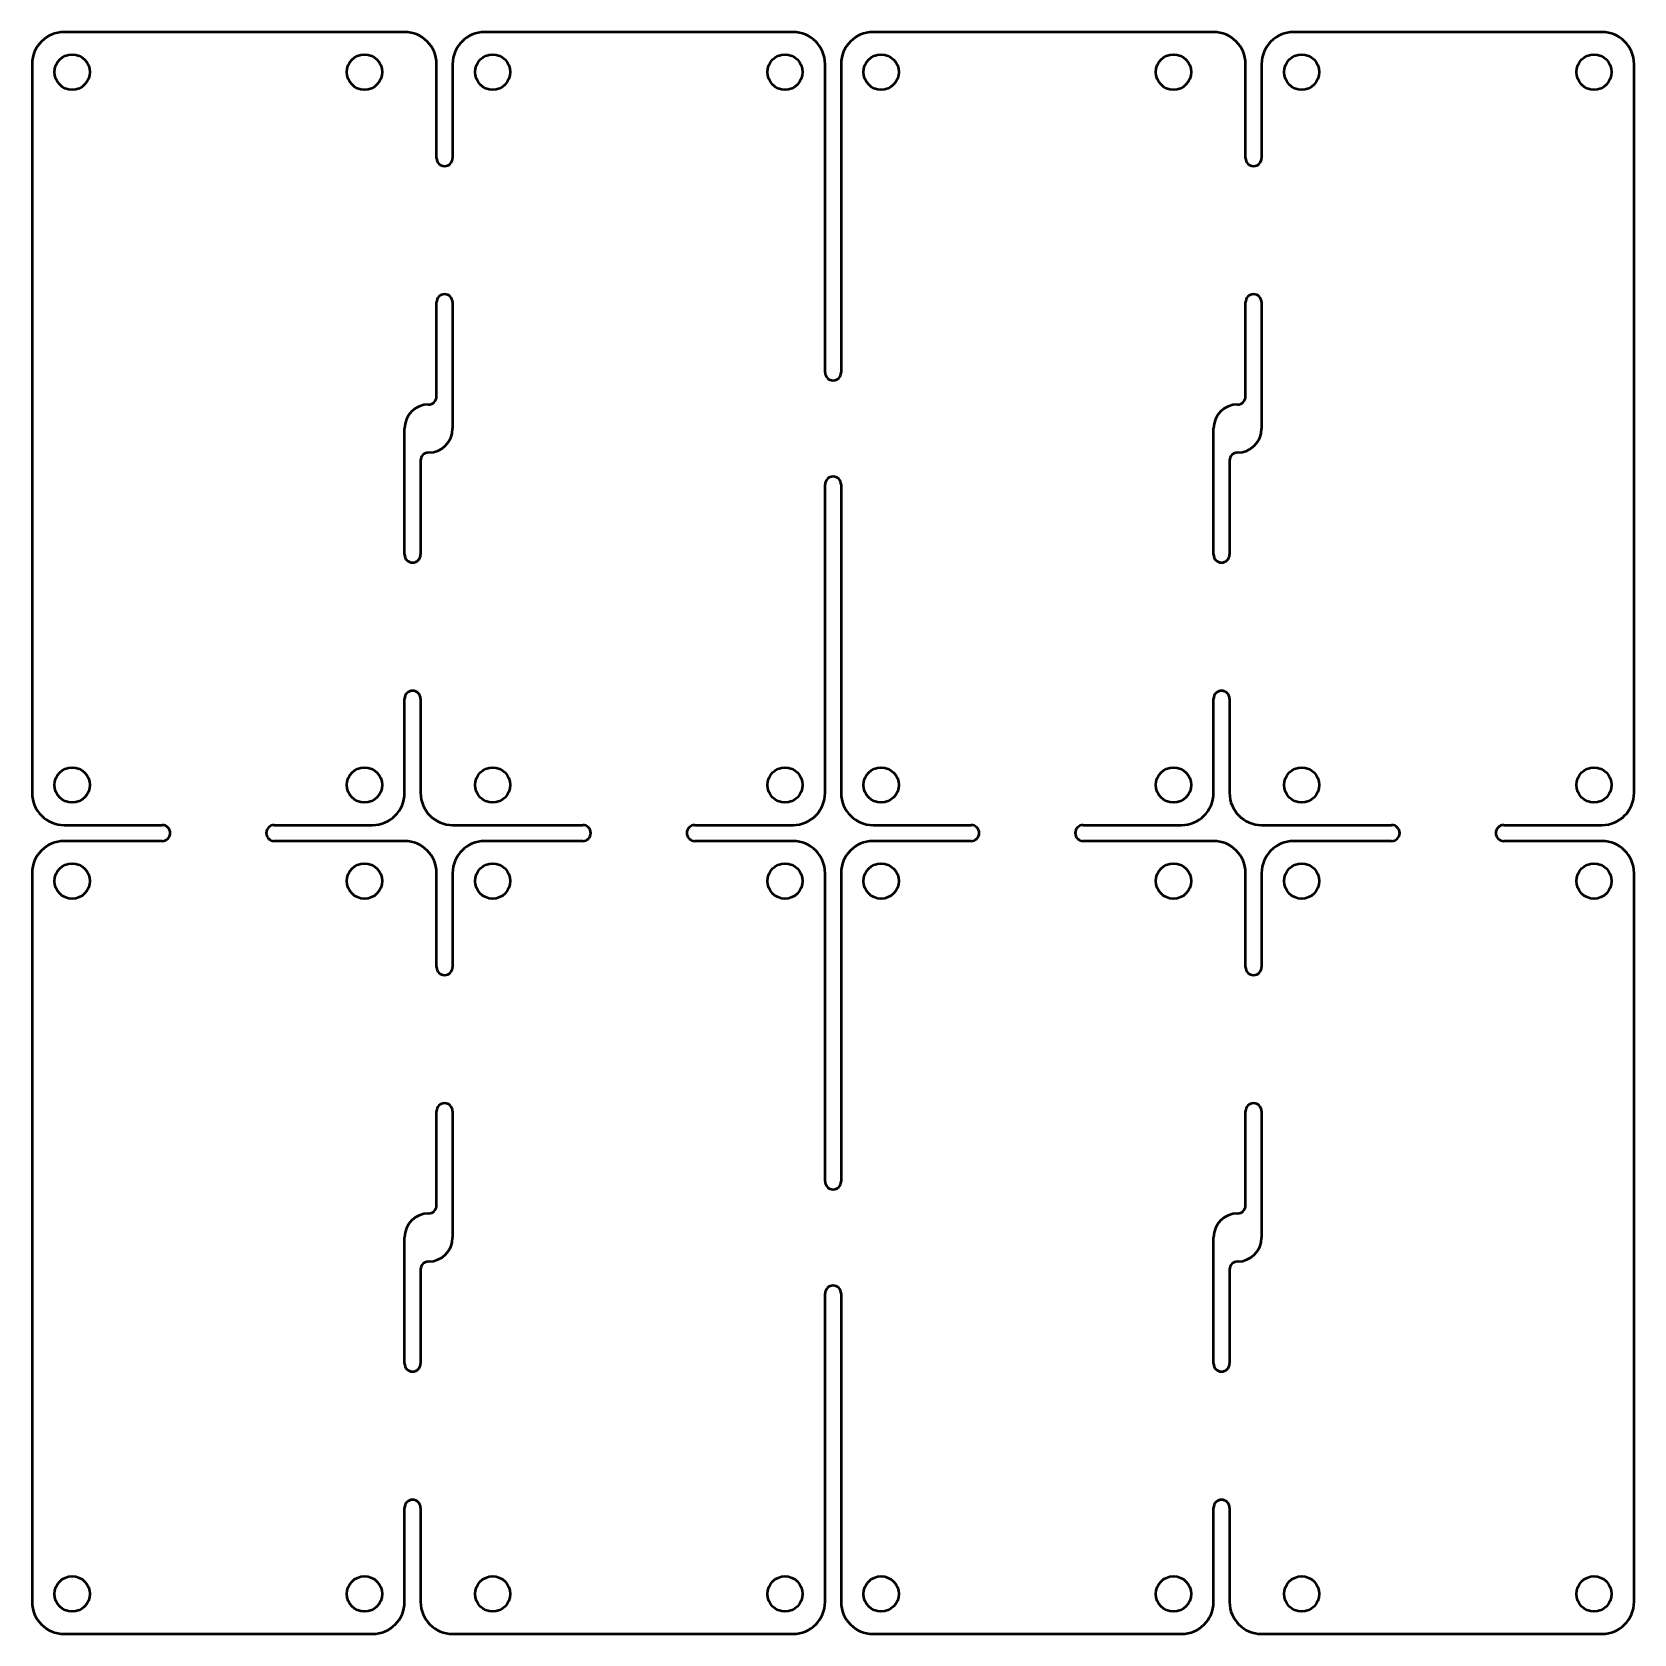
# Model space of a CAD drawing. Header units: millimetres. Extents: x 94.1 to 194.1, y 55.8 to 155.8.
import ezdxf

# ---------------------------------------------------------------- set-up
doc = ezdxf.new("R2010")
doc.units = ezdxf.units.MM
doc.layers.add('Visible (ISO)', color=7, linetype='Continuous', lineweight=50)

msp = doc.modelspace()

# ---------------------------------------------------------------- linework, layer by layer
at = {"layer": 'Visible (ISO)'}
for p, q in [((117.36, 155.79), (96.11, 155.79)), ((141.61, 155.79), (122.36, 155.79)), ((167.86, 155.79), (146.61, 155.79)), ((192.11, 155.79), (172.86, 155.79)), ((94.11, 153.79), (94.11, 108.29)), ((119.36, 147.92), (119.36, 153.79)), ((120.36, 153.79), (120.36, 147.92)), ((143.61, 134.54), (143.61, 153.79)), ((144.61, 153.79), (144.61, 134.54)), ((169.86, 147.92), (169.86, 153.79)), ((170.86, 153.79), (170.86, 147.92)), ((194.11, 108.29), (194.11, 153.79)), ((119.36, 133.04), (119.36, 138.92)), ((120.36, 138.92), (120.36, 131.04)), ((169.86, 133.04), (169.86, 138.92)), ((170.86, 138.92), (170.86, 131.04)), ((117.36, 123.17), (117.36, 131.04)), ((167.86, 123.17), (167.86, 131.04)), ((118.36, 129.04), (118.36, 123.17)), ((168.86, 129.04), (168.86, 123.17)), ((143.61, 108.29), (143.61, 127.54)), ((144.61, 127.54), (144.61, 108.29)), ((117.36, 108.29), (117.36, 114.17)), ((118.36, 114.17), (118.36, 108.29)), ((167.86, 108.29), (167.86, 114.17)), ((168.86, 114.17), (168.86, 108.29)), ((96.11, 106.29), (102.23, 106.29)), ((109.23, 106.29), (115.36, 106.29)), ((120.36, 106.29), (128.48, 106.29)), ((135.48, 106.29), (141.61, 106.29)), ((146.61, 106.29), (152.73, 106.29)), ((159.73, 106.29), (165.86, 106.29)), ((170.86, 106.29), (178.98, 106.29)), ((185.98, 106.29), (192.11, 106.29)), ((102.23, 105.29), (96.11, 105.29)), ((117.36, 105.29), (109.23, 105.29)), ((128.48, 105.29), (122.36, 105.29)), ((141.61, 105.29), (135.48, 105.29)), ((152.73, 105.29), (146.61, 105.29)), ((167.86, 105.29), (159.73, 105.29)), ((178.98, 105.29), (172.86, 105.29)), ((192.11, 105.29), (185.98, 105.29)), ((94.11, 103.29), (94.11, 57.79)), ((119.36, 97.42), (119.36, 103.29)), ((120.36, 103.29), (120.36, 97.42)), ((143.61, 84.04), (143.61, 103.29)), ((144.61, 103.29), (144.61, 84.04)), ((169.86, 97.42), (169.86, 103.29)), ((170.86, 103.29), (170.86, 97.42)), ((194.11, 57.79), (194.11, 103.29)), ((119.36, 82.54), (119.36, 88.42)), ((120.36, 88.42), (120.36, 80.54)), ((169.86, 82.54), (169.86, 88.42)), ((170.86, 88.42), (170.86, 80.54)), ((117.36, 72.67), (117.36, 80.54)), ((167.86, 72.67), (167.86, 80.54)), ((118.36, 78.54), (118.36, 72.67)), ((168.86, 78.54), (168.86, 72.67)), ((143.61, 57.79), (143.61, 77.04)), ((144.61, 77.04), (144.61, 57.79)), ((117.36, 57.79), (117.36, 63.67)), ((118.36, 63.67), (118.36, 57.79)), ((167.86, 57.79), (167.86, 63.67)), ((168.86, 63.67), (168.86, 57.79)), ((96.11, 55.79), (115.36, 55.79)), ((120.36, 55.79), (141.61, 55.79)), ((146.61, 55.79), (165.86, 55.79)), ((170.86, 55.79), (192.11, 55.79))]:
    msp.add_line(p, q, dxfattribs=at)
for centre in [(96.61, 153.29), (114.86, 153.29), (122.86, 153.29), (141.11, 153.29), (147.11, 153.29), (165.36, 153.29), (173.36, 153.29), (191.61, 153.29), (96.61, 108.79), (114.86, 108.79), (122.86, 108.79), (141.11, 108.79), (147.11, 108.79), (165.36, 108.79), (173.36, 108.79), (191.61, 108.79), (96.61, 102.79), (114.86, 102.79), (122.86, 102.79), (141.11, 102.79), (147.11, 102.79), (165.36, 102.79), (173.36, 102.79), (191.61, 102.79), (96.61, 58.29), (114.86, 58.29), (122.86, 58.29), (141.11, 58.29), (147.11, 58.29), (165.36, 58.29), (173.36, 58.29), (191.61, 58.29)]:
    msp.add_circle(centre, 1.1, dxfattribs=at)
for centre, radius, start, end in [((96.11, 153.79), 2, 90, 180), ((117.36, 153.79), 2, 0, 90), ((122.36, 153.79), 2, 90, 180), ((141.61, 153.79), 2, 0, 90), ((146.61, 153.79), 2, 90, 180), ((167.86, 153.79), 2, 0, 90), ((172.86, 153.79), 2, 90, 180), ((192.11, 153.79), 2, 0, 90), ((119.86, 147.92), 0.5, 180, 0), ((170.36, 147.92), 0.5, 180, 0), ((119.86, 138.92), 0.5, 0, 180), ((170.36, 138.92), 0.5, 0, 180), ((144.11, 134.54), 0.5, 180, 0), ((118.86, 133.04), 0.5, 270, 0), ((169.36, 133.04), 0.5, 270, 0), ((118.86, 131.04), 1.5, 90, 180), ((169.36, 131.04), 1.5, 90, 180), ((118.86, 131.04), 1.5, 270, 0), ((169.36, 131.04), 1.5, 270, 0), ((118.86, 129.04), 0.5, 90, 180), ((169.36, 129.04), 0.5, 90, 180), ((144.11, 127.54), 0.5, 0, 180), ((117.86, 123.17), 0.5, 180, 0), ((168.36, 123.17), 0.5, 180, 0), ((117.86, 114.17), 0.5, 0, 180), ((168.36, 114.17), 0.5, 0, 180), ((96.11, 108.29), 2, 180, 270), ((115.36, 108.29), 2, 270, 0), ((120.36, 108.29), 2, 180, 270), ((141.61, 108.29), 2, 270, 0), ((146.61, 108.29), 2, 180, 270), ((165.86, 108.29), 2, 270, 0), ((170.86, 108.29), 2, 180, 270), ((192.11, 108.29), 2, 270, 0), ((102.23, 105.79), 0.5, 270, 90), ((109.23, 105.79), 0.5, 90, 270), ((128.48, 105.79), 0.5, 270, 90), ((135.48, 105.79), 0.5, 90, 270), ((152.73, 105.79), 0.5, 270, 90), ((159.73, 105.79), 0.5, 90, 270), ((178.98, 105.79), 0.5, 270, 90), ((185.98, 105.79), 0.5, 90, 270), ((96.11, 103.29), 2, 90, 180), ((117.36, 103.29), 2, 0, 90), ((122.36, 103.29), 2, 90, 180), ((141.61, 103.29), 2, 0, 90), ((146.61, 103.29), 2, 90, 180), ((167.86, 103.29), 2, 0, 90), ((172.86, 103.29), 2, 90, 180), ((192.11, 103.29), 2, 0, 90), ((119.86, 97.42), 0.5, 180, 0), ((170.36, 97.42), 0.5, 180, 0), ((119.86, 88.42), 0.5, 0, 180), ((170.36, 88.42), 0.5, 0, 180), ((144.11, 84.04), 0.5, 180, 0), ((118.86, 80.54), 1.5, 90, 180), ((118.86, 82.54), 0.5, 270, 0), ((169.36, 80.54), 1.5, 90, 180), ((169.36, 82.54), 0.5, 270, 0), ((118.86, 80.54), 1.5, 270, 0), ((169.36, 80.54), 1.5, 270, 0), ((118.86, 78.54), 0.5, 90, 180), ((169.36, 78.54), 0.5, 90, 180), ((144.11, 77.04), 0.5, 0, 180), ((117.86, 72.67), 0.5, 180, 0), ((168.36, 72.67), 0.5, 180, 0), ((117.86, 63.67), 0.5, 0, 180), ((168.36, 63.67), 0.5, 0, 180), ((96.11, 57.79), 2, 180, 270), ((115.36, 57.79), 2, 270, 0), ((120.36, 57.79), 2, 180, 270), ((141.61, 57.79), 2, 270, 0), ((146.61, 57.79), 2, 180, 270), ((165.86, 57.79), 2, 270, 0), ((170.86, 57.79), 2, 180, 270), ((192.11, 57.79), 2, 270, 0)]:
    msp.add_arc(centre, radius, start, end, dxfattribs=at)

doc.saveas('drawing.dxf')
